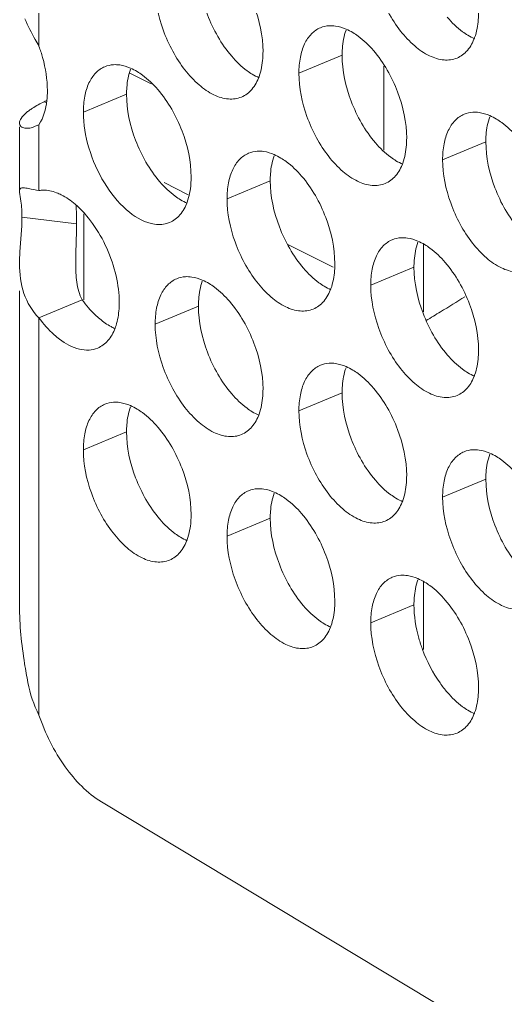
# Model space of a CAD drawing. Header units: millimetres. Extents: x 0 to 2524, y 0 to 1785.
# Drawn here: x 1789.22 to 1796.14, y 796.19 to 810.07 of the extents above; entities that cross this region are included whole.
import ezdxf

# ---------------------------------------------------------------- set-up
doc = ezdxf.new("R2010")
doc.units = ezdxf.units.MM
doc.header["$LTSCALE"] = 0.1
doc.layers.get('0').update_dxf_attribs({"lineweight": 13})
doc.layers.add('标注', color=251, linetype='Continuous', lineweight=9)

msp = doc.modelspace()

# ---------------------------------------------------------------- linework, layer by layer
for p, q in [((1789.221, 801.737), (1789.221, 806.212)), ((1789.498, 805.828), (1789.498, 800.181)), ((1807.679, 788.546), (1790.387, 798.947))]:
    msp.add_line(p, q)
for points, knots in [([(1789.221, 801.737), (1789.221, 801.461), (1789.26, 801.094), (1789.324, 800.732), (1789.341, 800.643)], [0, 0, 0, 0, 0.750766, 1, 1, 1, 1]), ([(1790.387, 798.947), (1790.183, 799.069), (1789.818, 799.454), (1789.586, 799.919), (1789.498, 800.181)], [0, 0, 0, 0, 0.46354, 1, 1, 1, 1])]:
    msp.add_open_spline(points, degree=3, knots=knots)
at = {"layer": '标注'}
for p, q in [((1789.498, 810.628), (1789.498, 809.692)), ((1793.813, 809.565), (1793.198, 809.309)), ((1794.406, 809.41), (1794.406, 808.216)), ((1791.096, 809.159), (1790.793, 809.311)), ((1789.599, 808.891), (1789.573, 808.904)), ((1790.745, 809.011), (1790.13, 808.755)), ((1789.221, 807.635), (1789.221, 808.545)), ((1789.498, 808.577), (1789.42, 808.545)), ((1789.498, 808.577), (1789.498, 807.641)), ((1795.859, 808.335), (1795.244, 808.079)), ((1791.278, 807.753), (1791.623, 807.581)), ((1792.79, 807.78), (1792.175, 807.524)), ((1792.79, 807.78), (1792.175, 807.524)), ((1790.033, 807.166), (1789.256, 807.262)), ((1790.138, 807.308), (1790.138, 806.084)), ((1793.04, 806.872), (1793.684, 806.55)), ((1794.972, 805.914), (1794.972, 806.877)), ((1794.836, 806.55), (1794.221, 806.294)), ((1794.836, 806.55), (1794.221, 806.294)), ((1790.114, 806.084), (1789.498, 805.828)), ((1791.768, 805.995), (1791.152, 805.74)), ((1793.813, 804.765), (1793.198, 804.509)), ((1790.745, 804.211), (1790.13, 803.955)), ((1795.859, 803.535), (1795.244, 803.279)), ((1792.79, 802.98), (1792.175, 802.724)), ((1794.972, 801.114), (1794.972, 802.077)), ((1794.836, 801.75), (1794.221, 801.494))]:
    msp.add_line(p, q, dxfattribs=at)
for centre, radius, start, end in [((1789.188, 809.749), 0.929, 294.4488, 296.4705), ((1779.924, 831.171), 29.523, 301.194, 301.9836), ((1780.187, 830.736), 29.015, 300.718, 301.1931), ((1789.873, 805.95), 0.758, 339.3428, 342.3268)]:
    msp.add_arc(centre, radius, start, end, dxfattribs=at)
for points, knots in [([(1795.449, 809.525), (1795.391, 809.501), (1795.252, 809.483), (1795.04, 809.552), (1794.83, 809.698), (1794.633, 809.911), (1794.461, 810.176), (1794.288, 810.565), (1794.221, 810.885), (1794.221, 811.094)], [0, 0, 0, 0, 0.08419, 0.180629, 0.294901, 0.426206, 0.569756, 0.71848, 1, 1, 1, 1]), ([(1792.213, 810.862), (1792.361, 810.689), (1792.587, 810.289), (1792.687, 809.84), (1792.687, 809.617)], [0, 0, 0, 0, 0.505546, 1, 1, 1, 1]), ([(1792.241, 809.55), (1792.093, 809.723), (1791.867, 810.123), (1791.768, 810.573), (1791.768, 810.795)], [0, 0, 0, 0, 0.505546, 1, 1, 1, 1]), ([(1792.38, 808.97), (1792.322, 808.946), (1792.184, 808.928), (1791.971, 808.997), (1791.761, 809.144), (1791.564, 809.357), (1791.393, 809.622), (1791.219, 810.011), (1791.152, 810.331), (1791.152, 810.54)], [0, 0, 0, 0, 0.08419, 0.180629, 0.294901, 0.426206, 0.569756, 0.71848, 1, 1, 1, 1]), ([(1795.755, 810.171), (1795.755, 810.139), (1795.751, 810.019), (1795.729, 809.899), (1795.699, 809.816)], [0, 0, 0, 0, 0.269025, 1, 1, 1, 1]), ([(1789.299, 810.083), (1789.34, 809.981), (1789.408, 809.851), (1789.481, 809.723), (1789.498, 809.692)], [0, 0, 0, 0, 0.753574, 1, 1, 1, 1]), ([(1795.603, 809.849), (1795.577, 809.865), (1795.469, 809.937), (1795.375, 810.029), (1795.31, 810.105)], [0, 0, 0, 0, 0.231736, 1, 1, 1, 1]), ([(1793.198, 809.309), (1793.198, 809.385), (1793.21, 809.527), (1793.267, 809.721), (1793.364, 809.871), (1793.457, 809.936), (1793.505, 809.956)], [0, 0, 0, 0, 0.300633, 0.564844, 0.793499, 1, 1, 1, 1]), ([(1793.505, 809.956), (1793.543, 809.972), (1793.6, 809.985), (1793.657, 809.985), (1793.672, 809.985)], [0, 0, 0, 0, 0.741995, 1, 1, 1, 1]), ([(1793.672, 809.985), (1793.688, 809.984), (1793.755, 809.978), (1793.821, 809.957), (1793.869, 809.937)], [0, 0, 0, 0, 0.236225, 1, 1, 1, 1]), ([(1793.813, 809.565), (1793.813, 809.597), (1793.817, 809.717), (1793.839, 809.838), (1793.869, 809.92)], [0, 0, 0, 0, 0.269025, 1, 1, 1, 1]), ([(1793.965, 809.887), (1793.991, 809.872), (1794.099, 809.799), (1794.194, 809.707), (1794.259, 809.631)], [0, 0, 0, 0, 0.231736, 1, 1, 1, 1]), ([(1795.699, 809.816), (1795.676, 809.75), (1795.614, 809.631), (1795.505, 809.548), (1795.449, 809.525)], [0, 0, 0, 0, 0.533077, 1, 1, 1, 1]), ([(1789.498, 809.692), (1789.518, 809.639), (1789.583, 809.435), (1789.618, 809.22), (1789.618, 809.062)], [0, 0, 0, 0, 0.26181, 1, 1, 1, 1]), ([(1792.687, 809.617), (1792.687, 809.585), (1792.682, 809.465), (1792.661, 809.344), (1792.631, 809.262)], [0, 0, 0, 0, 0.269025, 1, 1, 1, 1]), ([(1794.259, 809.631), (1794.407, 809.459), (1794.633, 809.059), (1794.732, 808.609), (1794.732, 808.387)], [0, 0, 0, 0, 0.505546, 1, 1, 1, 1]), ([(1792.535, 809.295), (1792.509, 809.31), (1792.401, 809.383), (1792.306, 809.475), (1792.241, 809.55)], [0, 0, 0, 0, 0.231736, 1, 1, 1, 1]), ([(1794.287, 808.32), (1794.138, 808.493), (1793.913, 808.893), (1793.813, 809.342), (1793.813, 809.565)], [0, 0, 0, 0, 0.505546, 1, 1, 1, 1]), ([(1790.13, 808.755), (1790.13, 808.83), (1790.141, 808.973), (1790.198, 809.166), (1790.296, 809.317), (1790.388, 809.382), (1790.436, 809.401)], [0, 0, 0, 0, 0.300633, 0.564844, 0.793499, 1, 1, 1, 1]), ([(1790.436, 809.401), (1790.475, 809.418), (1790.532, 809.43), (1790.588, 809.431), (1790.603, 809.43)], [0, 0, 0, 0, 0.741995, 1, 1, 1, 1]), ([(1790.603, 809.43), (1790.619, 809.43), (1790.687, 809.423), (1790.752, 809.403), (1790.8, 809.382)], [0, 0, 0, 0, 0.236225, 1, 1, 1, 1]), ([(1790.745, 809.011), (1790.745, 809.043), (1790.749, 809.163), (1790.771, 809.283), (1790.8, 809.366)], [0, 0, 0, 0, 0.269025, 1, 1, 1, 1]), ([(1790.897, 809.333), (1790.922, 809.317), (1791.031, 809.244), (1791.125, 809.153), (1791.19, 809.077)], [0, 0, 0, 0, 0.231736, 1, 1, 1, 1]), ([(1792.631, 809.262), (1792.607, 809.196), (1792.545, 809.077), (1792.437, 808.994), (1792.38, 808.97)], [0, 0, 0, 0, 0.533077, 1, 1, 1, 1]), ([(1794.426, 807.74), (1794.368, 807.716), (1794.229, 807.698), (1794.017, 807.767), (1793.807, 807.913), (1793.61, 808.126), (1793.438, 808.391), (1793.265, 808.78), (1793.198, 809.101), (1793.198, 809.309)], [0, 0, 0, 0, 0.08419, 0.180629, 0.294901, 0.426206, 0.569756, 0.71848, 1, 1, 1, 1]), ([(1789.618, 809.062), (1789.618, 809.015), (1789.61, 808.848), (1789.564, 808.678), (1789.498, 808.577)], [0, 0, 0, 0, 0.282087, 1, 1, 1, 1]), ([(1791.19, 809.077), (1791.339, 808.904), (1791.564, 808.504), (1791.664, 808.055), (1791.664, 807.832)], [0, 0, 0, 0, 0.505546, 1, 1, 1, 1]), ([(1789.359, 808.779), (1789.374, 808.79), (1789.442, 808.837), (1789.515, 808.876), (1789.573, 808.904)], [0, 0, 0, 0, 0.220086, 1, 1, 1, 1]), ([(1791.218, 807.766), (1791.07, 807.938), (1790.844, 808.338), (1790.745, 808.788), (1790.745, 809.011)], [0, 0, 0, 0, 0.505546, 1, 1, 1, 1]), ([(1789.221, 808.598), (1789.221, 808.622), (1789.247, 808.679), (1789.289, 808.721), (1789.316, 808.745)], [0, 0, 0, 0, 0.395219, 1, 1, 1, 1]), ([(1791.094, 807.171), (1790.965, 807.202), (1790.701, 807.37), (1790.403, 807.752), (1790.191, 808.231), (1790.13, 808.584), (1790.13, 808.755)], [0, 0, 0, 0, 0.203901, 0.459263, 0.737584, 1, 1, 1, 1]), ([(1795.244, 808.079), (1795.244, 808.155), (1795.255, 808.297), (1795.313, 808.49), (1795.41, 808.641), (1795.502, 808.706), (1795.55, 808.726)], [0, 0, 0, 0, 0.300633, 0.564844, 0.793499, 1, 1, 1, 1]), ([(1795.55, 808.726), (1795.589, 808.742), (1795.646, 808.754), (1795.703, 808.755), (1795.717, 808.754)], [0, 0, 0, 0, 0.741995, 1, 1, 1, 1]), ([(1795.717, 808.754), (1795.733, 808.754), (1795.801, 808.747), (1795.867, 808.727), (1795.914, 808.707)], [0, 0, 0, 0, 0.236225, 1, 1, 1, 1]), ([(1795.859, 808.335), (1795.859, 808.367), (1795.863, 808.487), (1795.885, 808.607), (1795.915, 808.69)], [0, 0, 0, 0, 0.269025, 1, 1, 1, 1]), ([(1796.011, 808.657), (1796.037, 808.641), (1796.145, 808.569), (1796.239, 808.477), (1796.304, 808.401)], [0, 0, 0, 0, 0.231736, 1, 1, 1, 1]), ([(1789.299, 808.528), (1789.279, 808.53), (1789.239, 808.542), (1789.221, 808.581), (1789.221, 808.598)], [0, 0, 0, 0, 0.539356, 1, 1, 1, 1]), ([(1789.421, 808.543), (1789.41, 808.539), (1789.371, 808.528), (1789.329, 808.524), (1789.299, 808.528)], [0, 0, 0, 0, 0.278012, 1, 1, 1, 1]), ([(1794.732, 808.387), (1794.732, 808.354), (1794.728, 808.234), (1794.706, 808.114), (1794.677, 808.031)], [0, 0, 0, 0, 0.269025, 1, 1, 1, 1]), ([(1794.58, 808.064), (1794.555, 808.08), (1794.446, 808.153), (1794.352, 808.244), (1794.287, 808.32)], [0, 0, 0, 0, 0.231736, 1, 1, 1, 1]), ([(1796.332, 807.09), (1796.184, 807.262), (1795.959, 807.662), (1795.859, 808.112), (1795.859, 808.335)], [0, 0, 0, 0, 0.505546, 1, 1, 1, 1]), ([(1792.175, 807.524), (1792.175, 807.6), (1792.187, 807.743), (1792.244, 807.936), (1792.341, 808.086), (1792.434, 808.151), (1792.482, 808.171)], [0, 0, 0, 0, 0.300633, 0.564844, 0.793499, 1, 1, 1, 1]), ([(1792.175, 807.524), (1792.175, 807.6), (1792.187, 807.743), (1792.244, 807.936), (1792.341, 808.086), (1792.434, 808.151), (1792.482, 808.171)], [0, 0, 0, 0, 0.300633, 0.564844, 0.793499, 1, 1, 1, 1]), ([(1792.482, 808.171), (1792.521, 808.187), (1792.577, 808.2), (1792.634, 808.2), (1792.649, 808.2)], [0, 0, 0, 0, 0.741995, 1, 1, 1, 1]), ([(1792.482, 808.171), (1792.521, 808.187), (1792.577, 808.2), (1792.634, 808.2), (1792.649, 808.2)], [0, 0, 0, 0, 0.741995, 1, 1, 1, 1]), ([(1792.649, 808.2), (1792.665, 808.199), (1792.732, 808.193), (1792.798, 808.173), (1792.846, 808.152)], [0, 0, 0, 0, 0.236225, 1, 1, 1, 1]), ([(1792.649, 808.2), (1792.665, 808.199), (1792.732, 808.193), (1792.798, 808.173), (1792.846, 808.152)], [0, 0, 0, 0, 0.236225, 1, 1, 1, 1]), ([(1792.79, 807.78), (1792.79, 807.813), (1792.795, 807.932), (1792.816, 808.053), (1792.846, 808.135)], [0, 0, 0, 0, 0.269025, 1, 1, 1, 1]), ([(1792.79, 807.78), (1792.79, 807.813), (1792.795, 807.932), (1792.816, 808.053), (1792.846, 808.135)], [0, 0, 0, 0, 0.269025, 1, 1, 1, 1]), ([(1792.942, 808.102), (1792.968, 808.087), (1793.076, 808.014), (1793.171, 807.922), (1793.236, 807.847)], [0, 0, 0, 0, 0.231736, 1, 1, 1, 1]), ([(1792.942, 808.102), (1792.968, 808.087), (1793.076, 808.014), (1793.171, 807.922), (1793.236, 807.847)], [0, 0, 0, 0, 0.231736, 1, 1, 1, 1]), ([(1796.471, 806.51), (1796.414, 806.486), (1796.275, 806.468), (1796.062, 806.537), (1795.852, 806.683), (1795.655, 806.896), (1795.484, 807.161), (1795.311, 807.55), (1795.244, 807.87), (1795.244, 808.079)], [0, 0, 0, 0, 0.08419, 0.180629, 0.294901, 0.426206, 0.569756, 0.71848, 1, 1, 1, 1]), ([(1794.677, 808.031), (1794.653, 807.966), (1794.591, 807.847), (1794.482, 807.763), (1794.426, 807.74)], [0, 0, 0, 0, 0.533077, 1, 1, 1, 1]), ([(1791.664, 807.832), (1791.664, 807.8), (1791.66, 807.68), (1791.638, 807.56), (1791.608, 807.477)], [0, 0, 0, 0, 0.269025, 1, 1, 1, 1]), ([(1793.236, 807.847), (1793.384, 807.674), (1793.61, 807.274), (1793.709, 806.824), (1793.709, 806.602)], [0, 0, 0, 0, 0.505546, 1, 1, 1, 1]), ([(1793.236, 807.847), (1793.384, 807.674), (1793.61, 807.274), (1793.709, 806.824), (1793.709, 806.602)], [0, 0, 0, 0, 0.505546, 1, 1, 1, 1]), ([(1789.221, 807.635), (1789.221, 807.645), (1789.224, 807.669), (1789.246, 807.677), (1789.256, 807.678)], [0, 0, 0, 0, 0.522014, 1, 1, 1, 1]), ([(1789.256, 807.678), (1789.26, 807.678), (1789.279, 807.679), (1789.297, 807.677), (1789.312, 807.675)], [0, 0, 0, 0, 0.202313, 1, 1, 1, 1]), ([(1789.312, 807.675), (1789.324, 807.673), (1789.387, 807.663), (1789.449, 807.65), (1789.498, 807.641)], [0, 0, 0, 0, 0.19728, 1, 1, 1, 1]), ([(1791.512, 807.51), (1791.486, 807.525), (1791.378, 807.598), (1791.283, 807.69), (1791.218, 807.766)], [0, 0, 0, 0, 0.231736, 1, 1, 1, 1]), ([(1793.264, 806.535), (1793.116, 806.708), (1792.89, 807.108), (1792.79, 807.558), (1792.79, 807.78)], [0, 0, 0, 0, 0.505546, 1, 1, 1, 1]), ([(1793.264, 806.535), (1793.116, 806.708), (1792.89, 807.108), (1792.79, 807.558), (1792.79, 807.78)], [0, 0, 0, 0, 0.505546, 1, 1, 1, 1]), ([(1789.256, 807.262), (1789.256, 807.338), (1789.251, 807.458), (1789.226, 807.575), (1789.222, 807.619)], [0, 0, 0, 0, 0.631705, 1, 1, 1, 1]), ([(1789.498, 807.641), (1789.518, 807.644), (1789.602, 807.651), (1789.688, 807.632), (1789.748, 807.609)], [0, 0, 0, 0, 0.23435, 1, 1, 1, 1]), ([(1789.748, 807.609), (1789.771, 807.601), (1789.866, 807.559), (1789.952, 807.499), (1790.013, 807.447)], [0, 0, 0, 0, 0.231395, 1, 1, 1, 1]), ([(1793.403, 805.955), (1793.345, 805.931), (1793.206, 805.913), (1792.994, 805.982), (1792.784, 806.128), (1792.587, 806.342), (1792.416, 806.607), (1792.242, 806.996), (1792.175, 807.316), (1792.175, 807.524)], [0, 0, 0, 0, 0.08419, 0.180629, 0.294901, 0.426206, 0.569756, 0.71848, 1, 1, 1, 1]), ([(1793.403, 805.955), (1793.345, 805.931), (1793.206, 805.913), (1792.994, 805.982), (1792.784, 806.128), (1792.587, 806.342), (1792.416, 806.607), (1792.242, 806.996), (1792.175, 807.316), (1792.175, 807.524)], [0, 0, 0, 0, 0.08419, 0.180629, 0.294901, 0.426206, 0.569756, 0.71848, 1, 1, 1, 1]), ([(1790.013, 807.447), (1790.107, 807.367), (1790.28, 807.17), (1790.476, 806.823), (1790.606, 806.441), (1790.641, 806.175), (1790.641, 806.047)], [0, 0, 0, 0, 0.235194, 0.49405, 0.756072, 1, 1, 1, 1]), ([(1790.033, 807.166), (1790.033, 807.189), (1790.032, 807.278), (1790.03, 807.366), (1790.027, 807.431)], [0, 0, 0, 0, 0.260225, 1, 1, 1, 1]), ([(1791.608, 807.477), (1791.584, 807.411), (1791.522, 807.292), (1791.414, 807.209), (1791.357, 807.185)], [0, 0, 0, 0, 0.533077, 1, 1, 1, 1]), ([(1789.221, 806.601), (1789.221, 806.657), (1789.23, 806.877), (1789.256, 807.097), (1789.256, 807.262)], [0, 0, 0, 0, 0.251377, 1, 1, 1, 1]), ([(1790.021, 806.601), (1790.021, 806.65), (1790.025, 806.839), (1790.033, 807.027), (1790.033, 807.166)], [0, 0, 0, 0, 0.261174, 1, 1, 1, 1]), ([(1791.357, 807.185), (1791.338, 807.177), (1791.253, 807.15), (1791.16, 807.155), (1791.094, 807.171)], [0, 0, 0, 0, 0.23997, 1, 1, 1, 1]), ([(1794.527, 806.941), (1794.566, 806.957), (1794.623, 806.97), (1794.68, 806.97), (1794.694, 806.969)], [0, 0, 0, 0, 0.741995, 1, 1, 1, 1]), ([(1794.527, 806.941), (1794.566, 806.957), (1794.623, 806.97), (1794.68, 806.97), (1794.694, 806.969)], [0, 0, 0, 0, 0.741995, 1, 1, 1, 1]), ([(1794.694, 806.969), (1794.71, 806.969), (1794.778, 806.962), (1794.844, 806.942), (1794.891, 806.922)], [0, 0, 0, 0, 0.236225, 1, 1, 1, 1]), ([(1794.694, 806.969), (1794.71, 806.969), (1794.778, 806.962), (1794.844, 806.942), (1794.891, 806.922)], [0, 0, 0, 0, 0.236225, 1, 1, 1, 1]), ([(1794.221, 806.294), (1794.221, 806.37), (1794.232, 806.512), (1794.29, 806.705), (1794.387, 806.856), (1794.479, 806.921), (1794.527, 806.941)], [0, 0, 0, 0, 0.300633, 0.564844, 0.793499, 1, 1, 1, 1]), ([(1794.221, 806.294), (1794.221, 806.37), (1794.232, 806.512), (1794.29, 806.705), (1794.387, 806.856), (1794.479, 806.921), (1794.527, 806.941)], [0, 0, 0, 0, 0.300633, 0.564844, 0.793499, 1, 1, 1, 1]), ([(1794.836, 806.55), (1794.836, 806.582), (1794.84, 806.702), (1794.862, 806.822), (1794.892, 806.905)], [0, 0, 0, 0, 0.269025, 1, 1, 1, 1]), ([(1794.836, 806.55), (1794.836, 806.582), (1794.84, 806.702), (1794.862, 806.822), (1794.892, 806.905)], [0, 0, 0, 0, 0.269025, 1, 1, 1, 1]), ([(1794.988, 806.872), (1795.014, 806.856), (1795.122, 806.784), (1795.216, 806.692), (1795.282, 806.616)], [0, 0, 0, 0, 0.231736, 1, 1, 1, 1]), ([(1794.988, 806.872), (1795.014, 806.856), (1795.122, 806.784), (1795.216, 806.692), (1795.282, 806.616)], [0, 0, 0, 0, 0.231736, 1, 1, 1, 1]), ([(1789.498, 805.828), (1789.403, 805.925), (1789.251, 806.173), (1789.221, 806.458), (1789.221, 806.601)], [0, 0, 0, 0, 0.485599, 1, 1, 1, 1]), ([(1790.114, 806.084), (1790.072, 806.161), (1790.028, 806.337), (1790.021, 806.513), (1790.021, 806.601)], [0, 0, 0, 0, 0.500206, 1, 1, 1, 1]), ([(1793.709, 806.602), (1793.709, 806.569), (1793.705, 806.449), (1793.684, 806.329), (1793.654, 806.247)], [0, 0, 0, 0, 0.269025, 1, 1, 1, 1]), ([(1793.709, 806.602), (1793.709, 806.569), (1793.705, 806.449), (1793.684, 806.329), (1793.654, 806.247)], [0, 0, 0, 0, 0.269025, 1, 1, 1, 1]), ([(1795.31, 805.305), (1795.161, 805.477), (1794.936, 805.877), (1794.836, 806.327), (1794.836, 806.55)], [0, 0, 0, 0, 0.505546, 1, 1, 1, 1]), ([(1795.31, 805.305), (1795.161, 805.477), (1794.936, 805.877), (1794.836, 806.327), (1794.836, 806.55)], [0, 0, 0, 0, 0.505546, 1, 1, 1, 1]), ([(1795.282, 806.616), (1795.43, 806.444), (1795.655, 806.044), (1795.755, 805.594), (1795.755, 805.371)], [0, 0, 0, 0, 0.505546, 1, 1, 1, 1]), ([(1795.282, 806.616), (1795.43, 806.444), (1795.655, 806.044), (1795.755, 805.594), (1795.755, 805.371)], [0, 0, 0, 0, 0.505546, 1, 1, 1, 1]), ([(1791.459, 806.386), (1791.498, 806.402), (1791.555, 806.415), (1791.611, 806.416), (1791.626, 806.415)], [0, 0, 0, 0, 0.741995, 1, 1, 1, 1]), ([(1791.626, 806.415), (1791.642, 806.414), (1791.709, 806.408), (1791.775, 806.388), (1791.823, 806.367)], [0, 0, 0, 0, 0.236225, 1, 1, 1, 1]), ([(1793.558, 806.28), (1793.532, 806.295), (1793.424, 806.368), (1793.329, 806.459), (1793.264, 806.535)], [0, 0, 0, 0, 0.231736, 1, 1, 1, 1]), ([(1793.558, 806.28), (1793.532, 806.295), (1793.424, 806.368), (1793.329, 806.459), (1793.264, 806.535)], [0, 0, 0, 0, 0.231736, 1, 1, 1, 1]), ([(1791.152, 805.74), (1791.152, 805.815), (1791.164, 805.958), (1791.221, 806.151), (1791.318, 806.301), (1791.411, 806.366), (1791.459, 806.386)], [0, 0, 0, 0, 0.300633, 0.564844, 0.793499, 1, 1, 1, 1]), ([(1791.768, 805.995), (1791.768, 806.028), (1791.772, 806.148), (1791.793, 806.268), (1791.823, 806.351)], [0, 0, 0, 0, 0.269025, 1, 1, 1, 1]), ([(1791.919, 806.318), (1791.945, 806.302), (1792.053, 806.229), (1792.148, 806.138), (1792.213, 806.062)], [0, 0, 0, 0, 0.231736, 1, 1, 1, 1]), ([(1795.449, 804.725), (1795.391, 804.701), (1795.252, 804.683), (1795.04, 804.752), (1794.83, 804.898), (1794.633, 805.111), (1794.461, 805.376), (1794.288, 805.765), (1794.221, 806.085), (1794.221, 806.294)], [0, 0, 0, 0, 0.08419, 0.180629, 0.294901, 0.426206, 0.569756, 0.71848, 1, 1, 1, 1]), ([(1795.449, 804.725), (1795.391, 804.701), (1795.252, 804.683), (1795.04, 804.752), (1794.83, 804.898), (1794.633, 805.111), (1794.461, 805.376), (1794.288, 805.765), (1794.221, 806.085), (1794.221, 806.294)], [0, 0, 0, 0, 0.08419, 0.180629, 0.294901, 0.426206, 0.569756, 0.71848, 1, 1, 1, 1]), ([(1793.654, 806.247), (1793.63, 806.181), (1793.568, 806.062), (1793.459, 805.979), (1793.403, 805.955)], [0, 0, 0, 0, 0.533077, 1, 1, 1, 1]), ([(1793.654, 806.247), (1793.63, 806.181), (1793.568, 806.062), (1793.459, 805.979), (1793.403, 805.955)], [0, 0, 0, 0, 0.533077, 1, 1, 1, 1]), ([(1790.363, 805.815), (1790.341, 805.833), (1790.249, 805.915), (1790.169, 806.008), (1790.114, 806.084)], [0, 0, 0, 0, 0.237008, 1, 1, 1, 1]), ([(1790.641, 806.047), (1790.641, 806.018), (1790.637, 805.908), (1790.619, 805.797), (1790.595, 805.72)], [0, 0, 0, 0, 0.267106, 1, 1, 1, 1]), ([(1792.241, 804.75), (1792.093, 804.923), (1791.867, 805.323), (1791.768, 805.773), (1791.768, 805.995)], [0, 0, 0, 0, 0.505546, 1, 1, 1, 1]), ([(1792.213, 806.062), (1792.361, 805.889), (1792.587, 805.489), (1792.687, 805.04), (1792.687, 804.817)], [0, 0, 0, 0, 0.505546, 1, 1, 1, 1]), ([(1789.789, 805.527), (1789.763, 805.546), (1789.655, 805.636), (1789.562, 805.742), (1789.498, 805.828)], [0, 0, 0, 0, 0.234101, 1, 1, 1, 1]), ([(1790.578, 805.679), (1790.56, 805.687), (1790.483, 805.724), (1790.413, 805.773), (1790.363, 805.815)], [0, 0, 0, 0, 0.234731, 1, 1, 1, 1]), ([(1792.38, 804.17), (1792.322, 804.146), (1792.184, 804.128), (1791.971, 804.197), (1791.761, 804.344), (1791.564, 804.557), (1791.393, 804.822), (1791.219, 805.211), (1791.152, 805.531), (1791.152, 805.74)], [0, 0, 0, 0, 0.08419, 0.180629, 0.294901, 0.426206, 0.569756, 0.71848, 1, 1, 1, 1]), ([(1790.582, 805.683), (1790.558, 805.619), (1790.496, 805.504), (1790.39, 805.424), (1790.334, 805.401)], [0, 0, 0, 0, 0.531803, 1, 1, 1, 1]), ([(1790.334, 805.401), (1790.295, 805.384), (1790.208, 805.365), (1790.013, 805.386), (1789.874, 805.463), (1789.789, 805.527)], [0, 0, 0, 0, 0.217094, 0.450255, 1, 1, 1, 1]), ([(1795.603, 805.049), (1795.577, 805.065), (1795.469, 805.137), (1795.375, 805.229), (1795.31, 805.305)], [0, 0, 0, 0, 0.231736, 1, 1, 1, 1]), ([(1795.603, 805.049), (1795.577, 805.065), (1795.469, 805.137), (1795.375, 805.229), (1795.31, 805.305)], [0, 0, 0, 0, 0.231736, 1, 1, 1, 1]), ([(1795.755, 805.371), (1795.755, 805.339), (1795.751, 805.219), (1795.729, 805.099), (1795.699, 805.016)], [0, 0, 0, 0, 0.269025, 1, 1, 1, 1]), ([(1795.755, 805.371), (1795.755, 805.339), (1795.751, 805.219), (1795.729, 805.099), (1795.699, 805.016)], [0, 0, 0, 0, 0.269025, 1, 1, 1, 1]), ([(1793.505, 805.156), (1793.543, 805.172), (1793.6, 805.185), (1793.657, 805.185), (1793.672, 805.185)], [0, 0, 0, 0, 0.741995, 1, 1, 1, 1]), ([(1793.672, 805.185), (1793.688, 805.184), (1793.755, 805.178), (1793.821, 805.157), (1793.869, 805.137)], [0, 0, 0, 0, 0.236225, 1, 1, 1, 1]), ([(1793.198, 804.509), (1793.198, 804.585), (1793.21, 804.727), (1793.267, 804.921), (1793.364, 805.071), (1793.457, 805.136), (1793.505, 805.156)], [0, 0, 0, 0, 0.300633, 0.564844, 0.793499, 1, 1, 1, 1]), ([(1793.813, 804.765), (1793.813, 804.797), (1793.817, 804.917), (1793.839, 805.038), (1793.869, 805.12)], [0, 0, 0, 0, 0.269025, 1, 1, 1, 1]), ([(1793.965, 805.087), (1793.991, 805.072), (1794.099, 804.999), (1794.194, 804.907), (1794.259, 804.831)], [0, 0, 0, 0, 0.231736, 1, 1, 1, 1]), ([(1795.699, 805.016), (1795.676, 804.95), (1795.614, 804.831), (1795.505, 804.748), (1795.449, 804.725)], [0, 0, 0, 0, 0.533077, 1, 1, 1, 1]), ([(1795.699, 805.016), (1795.676, 804.95), (1795.614, 804.831), (1795.505, 804.748), (1795.449, 804.725)], [0, 0, 0, 0, 0.533077, 1, 1, 1, 1]), ([(1792.535, 804.495), (1792.509, 804.51), (1792.401, 804.583), (1792.306, 804.675), (1792.241, 804.75)], [0, 0, 0, 0, 0.231736, 1, 1, 1, 1]), ([(1792.687, 804.817), (1792.687, 804.785), (1792.682, 804.665), (1792.661, 804.544), (1792.631, 804.462)], [0, 0, 0, 0, 0.269025, 1, 1, 1, 1]), ([(1794.287, 803.52), (1794.138, 803.693), (1793.913, 804.093), (1793.813, 804.542), (1793.813, 804.765)], [0, 0, 0, 0, 0.505546, 1, 1, 1, 1]), ([(1794.259, 804.831), (1794.407, 804.659), (1794.633, 804.259), (1794.732, 803.809), (1794.732, 803.587)], [0, 0, 0, 0, 0.505546, 1, 1, 1, 1]), ([(1790.13, 803.955), (1790.13, 804.03), (1790.141, 804.173), (1790.198, 804.366), (1790.296, 804.517), (1790.388, 804.582), (1790.436, 804.601)], [0, 0, 0, 0, 0.300633, 0.564844, 0.793499, 1, 1, 1, 1]), ([(1790.436, 804.601), (1790.475, 804.618), (1790.532, 804.63), (1790.588, 804.631), (1790.603, 804.63)], [0, 0, 0, 0, 0.741995, 1, 1, 1, 1]), ([(1790.603, 804.63), (1790.619, 804.63), (1790.687, 804.623), (1790.752, 804.603), (1790.8, 804.582)], [0, 0, 0, 0, 0.236225, 1, 1, 1, 1]), ([(1790.745, 804.211), (1790.745, 804.243), (1790.749, 804.363), (1790.771, 804.483), (1790.8, 804.566)], [0, 0, 0, 0, 0.269025, 1, 1, 1, 1]), ([(1790.897, 804.533), (1790.922, 804.517), (1791.031, 804.444), (1791.125, 804.353), (1791.19, 804.277)], [0, 0, 0, 0, 0.231736, 1, 1, 1, 1]), ([(1794.426, 802.94), (1794.368, 802.916), (1794.229, 802.898), (1794.017, 802.967), (1793.807, 803.113), (1793.61, 803.326), (1793.438, 803.591), (1793.265, 803.98), (1793.198, 804.301), (1793.198, 804.509)], [0, 0, 0, 0, 0.08419, 0.180629, 0.294901, 0.426206, 0.569756, 0.71848, 1, 1, 1, 1]), ([(1792.631, 804.462), (1792.607, 804.396), (1792.545, 804.277), (1792.437, 804.194), (1792.38, 804.17)], [0, 0, 0, 0, 0.533077, 1, 1, 1, 1]), ([(1791.218, 802.966), (1791.07, 803.138), (1790.844, 803.538), (1790.745, 803.988), (1790.745, 804.211)], [0, 0, 0, 0, 0.505546, 1, 1, 1, 1]), ([(1791.19, 804.277), (1791.339, 804.104), (1791.564, 803.704), (1791.664, 803.255), (1791.664, 803.032)], [0, 0, 0, 0, 0.505546, 1, 1, 1, 1]), ([(1791.357, 802.385), (1791.3, 802.362), (1791.161, 802.344), (1790.948, 802.412), (1790.738, 802.559), (1790.541, 802.772), (1790.37, 803.037), (1790.196, 803.426), (1790.13, 803.746), (1790.13, 803.955)], [0, 0, 0, 0, 0.08419, 0.180629, 0.294901, 0.426206, 0.569756, 0.71848, 1, 1, 1, 1]), ([(1795.244, 803.279), (1795.244, 803.355), (1795.255, 803.497), (1795.313, 803.69), (1795.41, 803.841), (1795.502, 803.906), (1795.55, 803.926)], [0, 0, 0, 0, 0.300633, 0.564844, 0.793499, 1, 1, 1, 1]), ([(1795.55, 803.926), (1795.589, 803.942), (1795.646, 803.954), (1795.703, 803.955), (1795.717, 803.954)], [0, 0, 0, 0, 0.741995, 1, 1, 1, 1]), ([(1795.717, 803.954), (1795.733, 803.954), (1795.801, 803.947), (1795.867, 803.927), (1795.914, 803.907)], [0, 0, 0, 0, 0.236225, 1, 1, 1, 1]), ([(1795.859, 803.535), (1795.859, 803.567), (1795.863, 803.687), (1795.885, 803.807), (1795.915, 803.89)], [0, 0, 0, 0, 0.269025, 1, 1, 1, 1]), ([(1796.011, 803.857), (1796.037, 803.841), (1796.145, 803.769), (1796.239, 803.677), (1796.304, 803.601)], [0, 0, 0, 0, 0.231736, 1, 1, 1, 1]), ([(1794.58, 803.264), (1794.555, 803.28), (1794.446, 803.353), (1794.352, 803.444), (1794.287, 803.52)], [0, 0, 0, 0, 0.231736, 1, 1, 1, 1]), ([(1794.732, 803.587), (1794.732, 803.554), (1794.728, 803.434), (1794.706, 803.314), (1794.677, 803.231)], [0, 0, 0, 0, 0.269025, 1, 1, 1, 1]), ([(1796.332, 802.29), (1796.184, 802.462), (1795.959, 802.862), (1795.859, 803.312), (1795.859, 803.535)], [0, 0, 0, 0, 0.505546, 1, 1, 1, 1]), ([(1792.175, 802.724), (1792.175, 802.8), (1792.187, 802.943), (1792.244, 803.136), (1792.341, 803.286), (1792.434, 803.351), (1792.482, 803.371)], [0, 0, 0, 0, 0.300633, 0.564844, 0.793499, 1, 1, 1, 1]), ([(1792.482, 803.371), (1792.521, 803.387), (1792.577, 803.4), (1792.634, 803.4), (1792.649, 803.4)], [0, 0, 0, 0, 0.741995, 1, 1, 1, 1]), ([(1792.649, 803.4), (1792.665, 803.399), (1792.732, 803.393), (1792.798, 803.373), (1792.846, 803.352)], [0, 0, 0, 0, 0.236225, 1, 1, 1, 1]), ([(1792.79, 802.98), (1792.79, 803.013), (1792.795, 803.132), (1792.816, 803.253), (1792.846, 803.335)], [0, 0, 0, 0, 0.269025, 1, 1, 1, 1]), ([(1792.942, 803.302), (1792.968, 803.287), (1793.076, 803.214), (1793.171, 803.122), (1793.236, 803.047)], [0, 0, 0, 0, 0.231736, 1, 1, 1, 1]), ([(1794.677, 803.231), (1794.653, 803.166), (1794.591, 803.047), (1794.482, 802.963), (1794.426, 802.94)], [0, 0, 0, 0, 0.533077, 1, 1, 1, 1]), ([(1796.471, 801.71), (1796.414, 801.686), (1796.275, 801.668), (1796.062, 801.737), (1795.852, 801.883), (1795.655, 802.096), (1795.484, 802.361), (1795.311, 802.75), (1795.244, 803.07), (1795.244, 803.279)], [0, 0, 0, 0, 0.08419, 0.180629, 0.294901, 0.426206, 0.569756, 0.71848, 1, 1, 1, 1]), ([(1791.512, 802.71), (1791.486, 802.725), (1791.378, 802.798), (1791.283, 802.89), (1791.218, 802.966)], [0, 0, 0, 0, 0.231736, 1, 1, 1, 1]), ([(1791.664, 803.032), (1791.664, 803), (1791.66, 802.88), (1791.638, 802.76), (1791.608, 802.677)], [0, 0, 0, 0, 0.269025, 1, 1, 1, 1]), ([(1793.264, 801.735), (1793.116, 801.908), (1792.89, 802.308), (1792.79, 802.758), (1792.79, 802.98)], [0, 0, 0, 0, 0.505546, 1, 1, 1, 1]), ([(1793.236, 803.047), (1793.384, 802.874), (1793.61, 802.474), (1793.709, 802.024), (1793.709, 801.802)], [0, 0, 0, 0, 0.505546, 1, 1, 1, 1]), ([(1791.608, 802.677), (1791.584, 802.611), (1791.522, 802.492), (1791.414, 802.409), (1791.357, 802.385)], [0, 0, 0, 0, 0.533077, 1, 1, 1, 1]), ([(1793.403, 801.155), (1793.345, 801.131), (1793.206, 801.113), (1792.994, 801.182), (1792.784, 801.328), (1792.587, 801.542), (1792.416, 801.807), (1792.242, 802.196), (1792.175, 802.516), (1792.175, 802.724)], [0, 0, 0, 0, 0.08419, 0.180629, 0.294901, 0.426206, 0.569756, 0.71848, 1, 1, 1, 1]), ([(1794.221, 801.494), (1794.221, 801.57), (1794.232, 801.712), (1794.29, 801.905), (1794.387, 802.056), (1794.479, 802.121), (1794.527, 802.141)], [0, 0, 0, 0, 0.300633, 0.564844, 0.793499, 1, 1, 1, 1]), ([(1794.527, 802.141), (1794.566, 802.157), (1794.623, 802.17), (1794.68, 802.17), (1794.694, 802.169)], [0, 0, 0, 0, 0.741995, 1, 1, 1, 1]), ([(1794.694, 802.169), (1794.71, 802.169), (1794.778, 802.162), (1794.844, 802.142), (1794.891, 802.122)], [0, 0, 0, 0, 0.236225, 1, 1, 1, 1]), ([(1794.836, 801.75), (1794.836, 801.782), (1794.84, 801.902), (1794.862, 802.022), (1794.892, 802.105)], [0, 0, 0, 0, 0.269025, 1, 1, 1, 1]), ([(1794.988, 802.072), (1795.014, 802.056), (1795.122, 801.984), (1795.216, 801.892), (1795.282, 801.816)], [0, 0, 0, 0, 0.231736, 1, 1, 1, 1]), ([(1793.558, 801.48), (1793.532, 801.495), (1793.424, 801.568), (1793.329, 801.659), (1793.264, 801.735)], [0, 0, 0, 0, 0.231736, 1, 1, 1, 1]), ([(1793.709, 801.802), (1793.709, 801.769), (1793.705, 801.649), (1793.684, 801.529), (1793.654, 801.447)], [0, 0, 0, 0, 0.269025, 1, 1, 1, 1]), ([(1794.959, 801.111), (1794.939, 801.164), (1794.872, 801.371), (1794.836, 801.589), (1794.836, 801.75)], [0, 0, 0, 0, 0.262187, 1, 1, 1, 1]), ([(1795.282, 801.816), (1795.43, 801.644), (1795.655, 801.244), (1795.755, 800.794), (1795.755, 800.571)], [0, 0, 0, 0, 0.505546, 1, 1, 1, 1]), ([(1793.654, 801.447), (1793.63, 801.381), (1793.568, 801.262), (1793.459, 801.179), (1793.403, 801.155)], [0, 0, 0, 0, 0.533077, 1, 1, 1, 1]), ([(1795.449, 799.925), (1795.391, 799.901), (1795.252, 799.883), (1795.04, 799.952), (1794.83, 800.098), (1794.633, 800.311), (1794.461, 800.576), (1794.288, 800.965), (1794.221, 801.285), (1794.221, 801.494)], [0, 0, 0, 0, 0.08419, 0.180629, 0.294901, 0.426206, 0.569756, 0.71848, 1, 1, 1, 1]), ([(1795.31, 800.505), (1795.273, 800.547), (1795.13, 800.733), (1795.021, 800.944), (1794.959, 801.111)], [0, 0, 0, 0, 0.239561, 1, 1, 1, 1]), ([(1795.603, 800.249), (1795.577, 800.265), (1795.469, 800.337), (1795.375, 800.429), (1795.31, 800.505)], [0, 0, 0, 0, 0.231736, 1, 1, 1, 1]), ([(1795.755, 800.571), (1795.755, 800.539), (1795.751, 800.419), (1795.729, 800.299), (1795.699, 800.216)], [0, 0, 0, 0, 0.269025, 1, 1, 1, 1]), ([(1795.699, 800.216), (1795.676, 800.15), (1795.614, 800.031), (1795.505, 799.948), (1795.449, 799.925)], [0, 0, 0, 0, 0.533077, 1, 1, 1, 1])]:
    msp.add_open_spline(points, degree=3, knots=knots, dxfattribs=at)
for points in [[(1793.869, 809.937), (1793.902, 809.923), (1793.934, 809.906), (1793.965, 809.887)], [(1795.7, 809.799), (1795.666, 809.814), (1795.634, 809.831), (1795.603, 809.849)], [(1790.8, 809.382), (1790.833, 809.368), (1790.866, 809.351), (1790.897, 809.333)], [(1792.631, 809.245), (1792.598, 809.259), (1792.566, 809.276), (1792.535, 809.295)], [(1789.316, 808.745), (1789.33, 808.757), (1789.344, 808.768), (1789.359, 808.779)], [(1795.914, 808.707), (1795.948, 808.692), (1795.98, 808.675), (1796.011, 808.657)], [(1792.846, 808.152), (1792.879, 808.138), (1792.911, 808.121), (1792.942, 808.102)], [(1792.846, 808.152), (1792.879, 808.138), (1792.911, 808.121), (1792.942, 808.102)], [(1794.677, 808.015), (1794.644, 808.029), (1794.611, 808.046), (1794.58, 808.064)], [(1789.222, 807.619), (1789.222, 807.624), (1789.221, 807.629), (1789.221, 807.635)], [(1791.608, 807.46), (1791.575, 807.474), (1791.543, 807.491), (1791.512, 807.51)], [(1794.891, 806.922), (1794.925, 806.907), (1794.957, 806.891), (1794.988, 806.872)], [(1794.891, 806.922), (1794.925, 806.907), (1794.957, 806.891), (1794.988, 806.872)], [(1791.823, 806.367), (1791.856, 806.353), (1791.888, 806.336), (1791.919, 806.318)], [(1793.654, 806.23), (1793.621, 806.244), (1793.589, 806.261), (1793.558, 806.28)], [(1793.654, 806.23), (1793.621, 806.244), (1793.589, 806.261), (1793.558, 806.28)], [(1793.869, 805.137), (1793.902, 805.123), (1793.934, 805.106), (1793.965, 805.087)], [(1795.7, 804.999), (1795.666, 805.014), (1795.634, 805.031), (1795.603, 805.049)], [(1795.7, 804.999), (1795.666, 805.014), (1795.634, 805.031), (1795.603, 805.049)], [(1790.8, 804.582), (1790.833, 804.568), (1790.866, 804.551), (1790.897, 804.533)], [(1792.631, 804.445), (1792.598, 804.459), (1792.566, 804.476), (1792.535, 804.495)], [(1795.914, 803.907), (1795.948, 803.892), (1795.98, 803.875), (1796.011, 803.857)], [(1792.846, 803.352), (1792.879, 803.338), (1792.911, 803.321), (1792.942, 803.302)], [(1794.677, 803.215), (1794.644, 803.229), (1794.611, 803.246), (1794.58, 803.264)], [(1791.608, 802.66), (1791.575, 802.674), (1791.543, 802.691), (1791.512, 802.71)], [(1794.891, 802.122), (1794.925, 802.107), (1794.957, 802.091), (1794.988, 802.072)], [(1793.654, 801.43), (1793.621, 801.444), (1793.589, 801.461), (1793.558, 801.48)], [(1789.498, 800.181), (1789.423, 800.325), (1789.372, 800.483), (1789.341, 800.643)], [(1795.7, 800.199), (1795.666, 800.214), (1795.634, 800.231), (1795.603, 800.249)]]:
    msp.add_open_spline(points, degree=3, dxfattribs=at)

doc.saveas('drawing.dxf')
